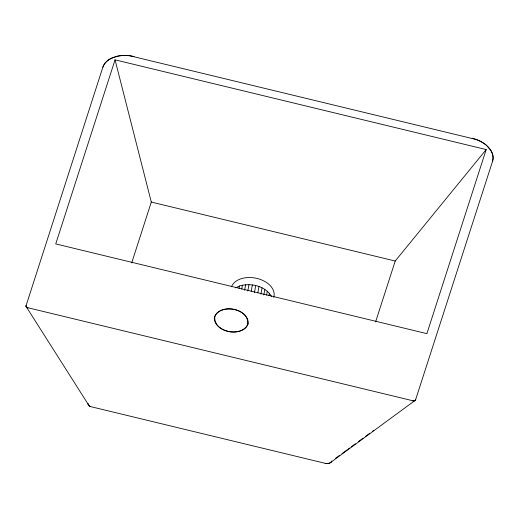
<?xml version="1.0" encoding="UTF-8"?>
<svg xmlns="http://www.w3.org/2000/svg" width="519" height="519" viewBox="0 0 519 519"><rect width="100%" height="100%" fill="white"/><g stroke="black" fill="none" stroke-linecap="round" stroke-linejoin="round"><path stroke-width="0.78" d="M239.012 288.363L239.441 286.001C250.716 282.563 265.384 285.872 271.567 296.55M241.711 289.128L242.418 285.197M244.624 290.251L245.617 284.749M247.823 290.951L248.951 284.659M251.215 291.224L252.344 284.931M247.673 324.985L247.952 323.428M254.44 292.638L255.711 285.56M257.839 292.82L258.968 286.533M260.908 294.111L262.037 287.818M263.847 294.902L264.839 289.394M266.597 295.149L267.304 291.217M268.952 295.596L269.374 293.241M492.518 161.409L493.037 158.691A27.124 18.009 10.2 0 0 490.779 150.296L486.284 145.184A27.124 18.009 10.2 0 0 476.131 139.475L129.971 55.793A27.124 18.009 10.2 0 0 117.884 56.117L110.982 58.472A27.124 18.009 10.2 0 0 104.027 64.641L102.853 67.204L25.969 305.989A2.77 1.842 10.2 0 0 27.17 307.572L413.552 400.928A3.127 2.076 10.2 0 0 415.479 400.13L492.518 161.409A26.586 17.652 10.2 0 0 472.173 138.288M115.049 59.834L55.747 243.917L426.89 333.646L486.193 149.563L115.049 59.834L151.301 202.053L131.709 262.88M375.62 321.851L395.219 261.025L486.193 149.563M325.154 463.318L326.892 463.525A6.079 4.035 10.2 0 0 331.148 462.072L331.797 461.054A5.651 3.756 10.2 0 1 325.154 463.318L90.059 406.481L89.119 405.624A7.584 5.034 10.2 0 1 87.996 403.691A7.344 4.872 10.2 0 0 90.059 406.481M414.973 400.525L331.148 462.072M335.611 458.258L339.549 455.384M341.976 453.606L347.295 449.714M348.333 448.954L349.605 448.027M351.175 446.878L353.757 444.991M354.062 444.77L355.333 443.836M358.279 441.682L362.969 438.257M365.382 436.485L369.327 433.605M372.493 431.289L373.784 430.348M235.581 287.85L239.441 286.001M151.301 202.053L395.219 261.025M26.132 306.573L88.425 404.684M231.63 286.449A21.824 14.493 10.2 0 1 257.547 278.56A21.824 14.493 10.2 0 1 273.701 297.4M102.853 67.204A26.586 17.652 10.2 0 1 134.071 56.552M415.771 399.643A2.939 1.953 10.2 0 1 412.728 400.902M27.955 307.877A2.55 1.693 10.2 0 1 26.106 305.438M214.827 316.428C213.127 332.244 241.153 337.986 247.751 324.388C249.444 308.571 221.425 302.83 214.827 316.428M219.998 327.839A17.017 11.295 10.2 0 0 247.771 324.466A17.017 11.295 10.2 0 0 226.031 309.123A17.017 11.295 10.2 0 0 219.998 327.839"/></g></svg>
